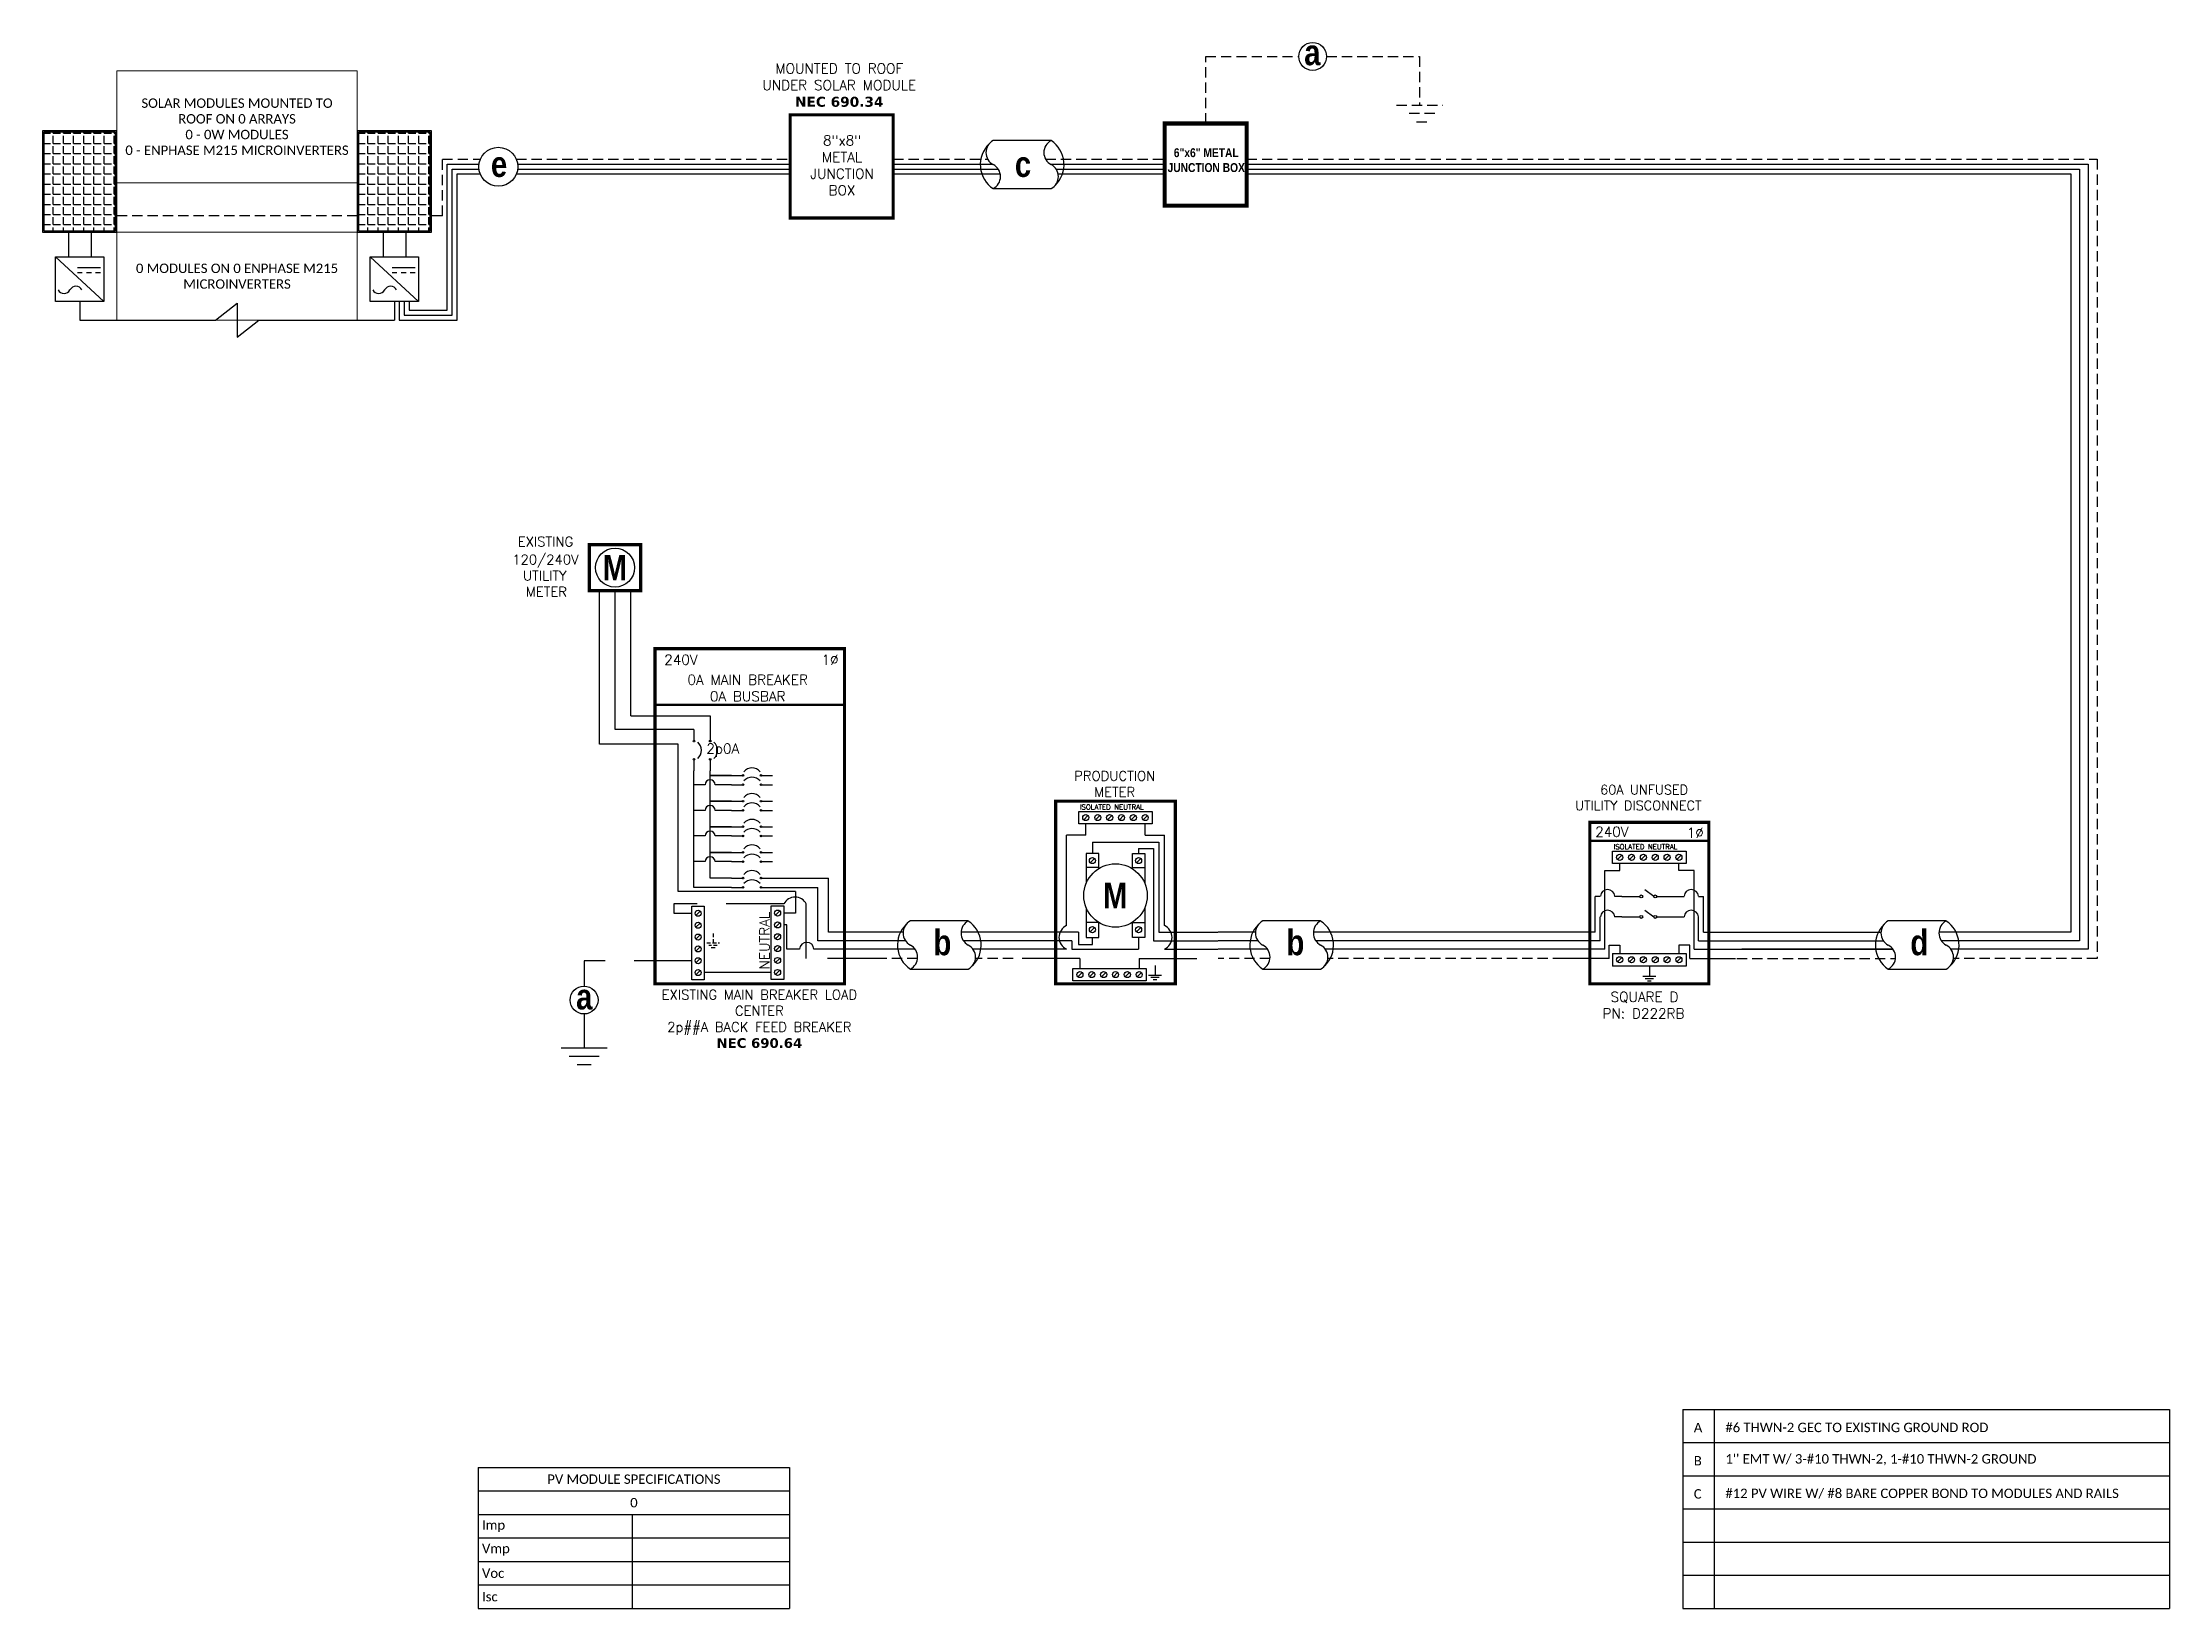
# Model space of a CAD drawing. Header units: feet. Extents: x 21513 to 22293, y 15295 to 15869.
import ezdxf

# ---------------------------------------------------------------- set-up
doc = ezdxf.new("R2010")
doc.units = ezdxf.units.FT
doc.header["$MEASUREMENT"] = 0
doc.linetypes.add('HIDDEN', pattern=[0.375, 0.25, -0.125])
for name, color, linetype in [('ONE LINE BLOCKS', 7, 'Continuous'), ('TABLES', 7, 'Continuous'), ('TEXT', 7, 'Continuous'), ('Z - TITLEBLOCK TXT', 7, 'Continuous')]:
    doc.layers.add(name, color=color, linetype=linetype)
doc.styles.add('ONE LINE TXT', font='techb___.ttf')
doc.styles.get("Standard").update_dxf_attribs({"font": 'simplex.shx'})

# ---------------------------------------------------------------- blocks, each defined once
blk = doc.blocks.new('*T9')
at = {"layer": 'Defpoints', "color": 8, "linetype": 'ByBlock', "lineweight": 0, "transparency": 16777216}
for p, q in [((0, 0), (88.16, 0)), ((0, 0), (0, -91.46)), ((88.16, 0), (88.16, -91.46)), ((0, -41.08), (88.16, -41.08)), ((0, -59.24), (88.16, -59.24)), ((0, -91.46), (88.16, -91.46))]:
    blk.add_line(p, q, dxfattribs=at)
at = {"color": 0, "linetype": 'Continuous', "transparency": 16777216, "char_height": 3.4544, "width": 80.0359, "attachment_point": 5}
for s, insert in [('{\\fCalibri|b0|i0|c0;SOLAR MODULES MOUNTED TO ROOF ON 0 ARRAYS^J0 - 0W MODULES^J0 - ENPHASE M215 MICROINVERTERS', (44.08, -20.54)), ('{\\fCalibri|b0|i0|c0;', (44.08, -50.16)), ('{\\fCalibri|b0|i0|c0;0 MODULES ON 0 ENPHASE M215 MICROINVERTERS', (44.08, -75.35))]:
    blk.add_mtext(s, dxfattribs=dict(at, insert=insert))
blk = doc.blocks.new('M_MAIN BREAKER')
at = {"layer": 'ONE LINE BLOCKS', "linetype": 'Continuous'}
h = blk.add_hatch(color=1, dxfattribs=at)
h.dxf.hatch_style = 1
edge = h.paths.add_edge_path()
edge.add_arc((-12.42, 14.12), 0.0515, 0, 360)
h = blk.add_hatch(color=1, dxfattribs=at)
h.dxf.hatch_style = 1
edge = h.paths.add_edge_path()
edge.add_arc((-11.37, 14.12), 0.0515, 0, 360)
h = blk.add_hatch(color=1, dxfattribs=at)
h.dxf.hatch_style = 1
edge = h.paths.add_edge_path()
edge.add_arc((-12.42, 12.94), 0.0515, 0, 360)
h = blk.add_hatch(color=1, dxfattribs=at)
h.dxf.hatch_style = 1
edge = h.paths.add_edge_path()
edge.add_arc((-11.37, 12.94), 0.0515, 0, 360)
h = blk.add_hatch(color=1, dxfattribs=at)
h.dxf.hatch_style = 1
edge = h.paths.add_edge_path()
edge.add_arc((-9.24, 11.89), 0.0515, 0, 360)
h = blk.add_hatch(color=1, dxfattribs=at)
h.dxf.hatch_style = 1
edge = h.paths.add_edge_path()
edge.add_arc((-9.24, 11.29), 0.0515, 0, 360)
h = blk.add_hatch(color=1, dxfattribs=at)
h.dxf.hatch_style = 1
edge = h.paths.add_edge_path()
edge.add_arc((-8.06, 11.89), 0.0515, 0, 360)
h = blk.add_hatch(color=1, dxfattribs=at)
h.dxf.hatch_style = 1
edge = h.paths.add_edge_path()
edge.add_arc((-8.06, 11.29), 0.0515, 0, 360)
h = blk.add_hatch(color=1, dxfattribs=at)
h.dxf.hatch_style = 1
edge = h.paths.add_edge_path()
edge.add_arc((-9.24, 10.22), 0.0515, 0, 360)
h = blk.add_hatch(color=1, dxfattribs=at)
h.dxf.hatch_style = 1
edge = h.paths.add_edge_path()
edge.add_arc((-8.06, 10.22), 0.0515, 0, 360)
h = blk.add_hatch(color=1, dxfattribs=at)
h.dxf.hatch_style = 1
edge = h.paths.add_edge_path()
edge.add_arc((-9.24, 9.62), 0.0515, 0, 360)
h = blk.add_hatch(color=1, dxfattribs=at)
h.dxf.hatch_style = 1
edge = h.paths.add_edge_path()
edge.add_arc((-9.24, 8.56), 0.0515, 0, 360)
h = blk.add_hatch(color=1, dxfattribs=at)
h.dxf.hatch_style = 1
edge = h.paths.add_edge_path()
edge.add_arc((-8.06, 9.62), 0.0515, 0, 360)
h = blk.add_hatch(color=1, dxfattribs=at)
h.dxf.hatch_style = 1
edge = h.paths.add_edge_path()
edge.add_arc((-8.06, 8.56), 0.0515, 0, 360)
h = blk.add_hatch(color=1, dxfattribs=at)
h.dxf.hatch_style = 1
edge = h.paths.add_edge_path()
edge.add_arc((-9.24, 7.96), 0.0515, 0, 360)
h = blk.add_hatch(color=1, dxfattribs=at)
h.dxf.hatch_style = 1
edge = h.paths.add_edge_path()
edge.add_arc((-9.24, 6.89), 0.0515, 0, 360)
h = blk.add_hatch(color=1, dxfattribs=at)
h.dxf.hatch_style = 1
edge = h.paths.add_edge_path()
edge.add_arc((-8.06, 7.96), 0.0515, 0, 360)
h = blk.add_hatch(color=1, dxfattribs=at)
h.dxf.hatch_style = 1
edge = h.paths.add_edge_path()
edge.add_arc((-8.06, 6.89), 0.0515, 0, 360)
h = blk.add_hatch(color=1, dxfattribs=at)
h.dxf.hatch_style = 1
edge = h.paths.add_edge_path()
edge.add_arc((-9.24, 6.29), 0.0515, 0, 360)
h = blk.add_hatch(color=1, dxfattribs=at)
h.dxf.hatch_style = 1
edge = h.paths.add_edge_path()
edge.add_arc((-8.06, 6.29), 0.0515, 0, 360)
h = blk.add_hatch(color=1, dxfattribs=at)
h.dxf.hatch_style = 1
edge = h.paths.add_edge_path()
edge.add_arc((-9.24, 5.22), 0.0515, 0, 360)
h = blk.add_hatch(color=1, dxfattribs=at)
h.dxf.hatch_style = 1
edge = h.paths.add_edge_path()
edge.add_arc((-9.24, 4.62), 0.0515, 0, 360)
h = blk.add_hatch(color=1, dxfattribs=at)
h.dxf.hatch_style = 1
edge = h.paths.add_edge_path()
edge.add_arc((-8.06, 5.22), 0.0515, 0, 360)
h = blk.add_hatch(color=1, dxfattribs=at)
h.dxf.hatch_style = 1
edge = h.paths.add_edge_path()
edge.add_arc((-8.06, 4.62), 0.0515, 0, 360)
at = {"color": 10, "linetype": 'Continuous'}
for p, q in [((-4.38, 1.15), (-4.38, 4.62)), ((-3.66, 4.62), (-3.66, 4.62)), ((-3.66, 4.62), (-3.66, 4.62)), ((0, 1.15), (-4.38, 1.15))]:
    blk.add_line(p, q, dxfattribs=at)
at = {"color": 7, "linetype": 'Continuous'}
for p, q in [((-3.67, 1.71), (-3.67, 5.22)), ((0, 1.71), (-3.67, 1.71))]:
    blk.add_line(p, q, dxfattribs=at)
at = {"color": 253, "linetype": 'Continuous'}
for p, q in [((-6.38, 2.18), (-6.59, 2.18)), ((-6.38, 0.61), (-6.38, 2.18)), ((-5.56, 0.61), (-6.38, 0.61)), ((0, 0.61), (-4.63, 0.61))]:
    blk.add_line(p, q, dxfattribs=at)
at = {"color": 7, "linetype": 'Continuous'}
blk.add_circle((-19.56, -2.7), 0.906, dxfattribs=at)
at = {"color": 253, "linetype": 'Continuous'}
blk.add_arc((-5.09, 0.58), 0.468, 3.2819, 176.7181, dxfattribs=at)
at = {"layer": 'ONE LINE BLOCKS', "lineweight": 50}
for p, q in [((-19.22, 23.9), (-19.22, 26.89)), ((-19.22, 26.89), (-15.88, 26.89)), ((-15.88, 26.89), (-15.88, 23.9)), ((-15.88, 23.9), (-19.22, 23.9)), ((-14.96, 16.47), (-2.64, 16.47))]:
    blk.add_line(p, q, dxfattribs=at)
at = {"layer": 'ONE LINE BLOCKS', "lineweight": 50, "const_width": 0.21}
for points in [[(-19.22, 23.9), (-19.22, 26.89), (-15.88, 26.89), (-15.88, 23.9)], [(-14.96, -1.65), (-14.96, 20.13), (-2.64, 20.13), (-2.64, -1.65)]]:
    blk.add_lwpolyline(points, close=True, dxfattribs=at)
at = {"layer": 'TEXT', "color": 92, "linetype": 'HIDDEN', "ltscale": 15}
for p, q in [((-13.72, 3.55), (-13.72, 2.94)), ((-6.58, 3.55), (-13.72, 3.55)), ((-13.72, 2.94), (-12.56, 2.94)), ((-5.12, 0), (-5.12, 3.55)), ((0, 0), (-5.12, 0)), ((-12.56, -0.15), (-19.56, -0.15)), ((-19.56, -0.15), (-19.56, -1.8)), ((-19.56, -3.61), (-19.56, -5.8))]:
    blk.add_line(p, q, dxfattribs=at)
at = {"layer": 'TEXT', "color": 92, "linetype": 'Continuous', "ltscale": 15}
blk.add_line((-7.4, -0.92), (-11.75, -0.92), dxfattribs=at)
at = {"layer": 'TEXT', "color": 92, "linetype": 'HIDDEN', "flags": 128}
for points in [[(-11.18, 1.63), (-11.18, 1.01)], [(-11.59, 1.01), (-10.77, 1.01)], [(-10.91, 0.85), (-11.45, 0.85)], [(-11.05, 0.7), (-11.31, 0.7)]]:
    blk.add_lwpolyline(points, dxfattribs=at)
at = {"layer": 'TEXT', "color": 92, "linetype": 'Continuous', "ltscale": 4, "flags": 128}
for points in [[(-21.06, -5.8), (-18.06, -5.8)], [(-18.58, -6.36), (-20.54, -6.36)], [(-19.1, -6.91), (-20.02, -6.91)]]:
    blk.add_lwpolyline(points, dxfattribs=at)
at = {"layer": 'TEXT', "linetype": 'Continuous'}
blk.add_circle((-17.55, 25.39), 1.27, dxfattribs=at)
at = {"layer": 'TEXT', "color": 92, "linetype": 'Continuous', "ltscale": 0.3}
blk.add_arc((-5.85, 3.16), 0.824, 27.6639, 152.3361, dxfattribs=at)
at = {"layer": 'Z - TITLEBLOCK TXT', "color": 253, "linetype": 'Continuous'}
for p, q in [((-18.57, 13.92), (-18.57, 23.9)), ((-13.44, 13.92), (-18.57, 13.92)), ((-13.44, 4.34), (-13.44, 13.92)), ((-5.83, 4.34), (-13.44, 4.34)), ((-5.83, 4.34), (-5.83, 2.95)), ((-5.83, 2.95), (-6.59, 2.95))]:
    blk.add_line(p, q, dxfattribs=at)
at = {"layer": 'Z - TITLEBLOCK TXT', "color": 10, "linetype": 'Continuous'}
for p, q in [((-17.55, 14.87), (-17.55, 23.9)), ((-12.42, 14.87), (-17.55, 14.87)), ((-12.42, 4.62), (-12.42, 12.2)), ((-11.7, 11.29), (-12.42, 11.29)), ((-9.99, 11.29), (-11.04, 11.29)), ((-11.7, 9.62), (-12.42, 9.62)), ((-9.99, 9.62), (-11.04, 9.62)), ((-11.7, 7.96), (-12.42, 7.96)), ((-9.99, 7.96), (-11.04, 7.96)), ((-11.7, 6.29), (-12.42, 6.29)), ((-9.99, 6.29), (-11.04, 6.29)), ((-9.99, 4.62), (-12.42, 4.62)), ((-7.32, 4.62), (-4.38, 4.62))]:
    blk.add_line(p, q, dxfattribs=at)
at = {"layer": 'Z - TITLEBLOCK TXT', "color": 7, "linetype": 'Continuous'}
for p, q in [((-16.52, 15.77), (-16.52, 23.9)), ((-16.52, 15.77), (-11.37, 15.77)), ((-11.37, 15.77), (-11.37, 14.87)), ((-11.37, 11.89), (-11.37, 12.2)), ((-11.37, 10.22), (-11.37, 11.89)), ((-11.37, 11.89), (-9.99, 11.89)), ((-9.99, 11.89), (-11.37, 11.89)), ((-11.37, 8.56), (-11.37, 10.22)), ((-11.37, 10.22), (-9.99, 10.22)), ((-9.99, 10.22), (-11.37, 10.22)), ((-11.37, 6.89), (-11.37, 8.56)), ((-11.37, 8.56), (-9.99, 8.56)), ((-9.99, 8.56), (-11.37, 8.56)), ((-11.37, 5.22), (-11.37, 6.89)), ((-11.37, 6.89), (-9.99, 6.89)), ((-9.99, 6.89), (-11.37, 6.89)), ((-9.99, 5.22), (-11.37, 5.22)), ((-7.32, 5.22), (-3.67, 5.22))]:
    blk.add_line(p, q, dxfattribs=at)
at = {"layer": 'Z - TITLEBLOCK TXT', "color": 1, "linetype": 'Continuous'}
for p, q in [((-12.56, -1.38), (-12.56, 3.4)), ((-12.56, 3.4), (-11.75, 3.4)), ((-11.75, 3.4), (-11.75, -1.38)), ((-7.4, -1.37), (-7.4, 3.41)), ((-7.4, 3.41), (-6.59, 3.41)), ((-6.59, 3.41), (-6.59, -1.37)), ((-11.75, -1.38), (-12.56, -1.38)), ((-6.59, -1.37), (-7.4, -1.37))]:
    blk.add_line(p, q, dxfattribs=at)
at = {"layer": 'Z - TITLEBLOCK TXT', "color": 4, "linetype": 'Continuous'}
for p, q in [((-12.01, 3.07), (-12.29, 2.8)), ((-6.85, 3.09), (-7.13, 2.81)), ((-12.01, 2.3), (-12.29, 2.03)), ((-12.01, 1.53), (-12.29, 1.25)), ((-6.85, 2.32), (-7.13, 2.04)), ((-6.85, 1.55), (-7.13, 1.27)), ((-12.01, 0.76), (-12.29, 0.48)), ((-6.85, 0.78), (-7.13, 0.5)), ((-6.85, 0), (-7.13, -0.27)), ((-12.01, -0.01), (-12.29, -0.29)), ((-12.01, -0.78), (-12.29, -1.06)), ((-6.85, -0.77), (-7.13, -1.04))]:
    blk.add_line(p, q, dxfattribs=at)
at = {"layer": 'Z - TITLEBLOCK TXT', "color": 1, "linetype": 'Continuous', "flags": 128}
for points in [[(-12.42, 14.87), (-12.42, 14.12)], [(-12.42, 14.87), (-12.42, 14.12)], [(-11.37, 14.87), (-11.37, 14.12)], [(-11.37, 14.87), (-11.37, 14.12)], [(-12.42, 12.94), (-12.42, 12.2)], [(-11.37, 12.94), (-11.37, 12.2)], [(-9.99, 11.89), (-9.24, 11.89)], [(-9.99, 11.89), (-9.24, 11.89)], [(-9.99, 11.29), (-9.24, 11.29)], [(-9.99, 11.29), (-9.24, 11.29)], [(-8.06, 11.89), (-7.32, 11.89)], [(-8.06, 11.29), (-7.32, 11.29)], [(-9.99, 10.22), (-9.24, 10.22)], [(-9.99, 10.22), (-9.24, 10.22)], [(-8.06, 10.22), (-7.32, 10.22)], [(-9.99, 9.62), (-9.24, 9.62)], [(-9.99, 9.62), (-9.24, 9.62)], [(-9.99, 8.56), (-9.24, 8.56)], [(-9.99, 8.56), (-9.24, 8.56)], [(-8.06, 9.62), (-7.32, 9.62)], [(-8.06, 8.56), (-7.32, 8.56)], [(-9.99, 7.96), (-9.24, 7.96)], [(-9.99, 7.96), (-9.24, 7.96)], [(-8.06, 7.96), (-7.32, 7.96)], [(-9.99, 6.89), (-9.24, 6.89)], [(-9.99, 6.89), (-9.24, 6.89)], [(-9.99, 6.29), (-9.24, 6.29)], [(-9.99, 6.29), (-9.24, 6.29)], [(-8.06, 6.89), (-7.32, 6.89)], [(-8.06, 6.29), (-7.32, 6.29)], [(-9.99, 5.22), (-9.24, 5.22)], [(-9.99, 5.22), (-9.24, 5.22)], [(-9.99, 4.62), (-9.24, 4.62)], [(-9.99, 4.62), (-9.24, 4.62)], [(-8.06, 5.22), (-7.32, 5.22)], [(-8.06, 4.62), (-7.32, 4.62)]]:
    blk.add_lwpolyline(points, dxfattribs=at)
at = {"layer": 'Z - TITLEBLOCK TXT', "color": 1, "linetype": 'Continuous'}
for centre in [(-12.42, 14.12), (-11.37, 14.12), (-12.42, 12.94), (-11.37, 12.94), (-9.24, 11.89), (-9.24, 11.29), (-8.06, 11.89), (-8.06, 11.29), (-9.24, 10.22), (-8.06, 10.22), (-9.24, 9.62), (-9.24, 8.56), (-8.06, 9.62), (-8.06, 8.56), (-9.24, 7.96), (-9.24, 6.89), (-8.06, 7.96), (-8.06, 6.89), (-9.24, 6.29), (-8.06, 6.29), (-9.24, 5.22), (-9.24, 4.62), (-8.06, 5.22), (-8.06, 4.62)]:
    blk.add_circle(centre, 0.0515, dxfattribs=at)
at = {"layer": 'Z - TITLEBLOCK TXT', "color": 4, "linetype": 'Continuous'}
for centre in [(-12.15, 2.94), (-6.99, 2.95), (-12.15, 2.16), (-12.15, 1.39), (-6.99, 2.18), (-6.99, 1.41), (-12.15, 0.62), (-12.15, -0.15), (-6.99, 0.64), (-6.99, -0.13), (-12.15, -0.92), (-6.99, -0.91)]:
    blk.add_circle(centre, 0.197, dxfattribs=at)
at = {"layer": 'Z - TITLEBLOCK TXT', "color": 1, "linetype": 'Continuous'}
for centre, start, end in [((-12.63, 13.53), 310.3392, 49.6608), ((-11.58, 13.53), 310.3392, 49.6608), ((-8.65, 11.68), 40.3392, 139.6608), ((-8.65, 11.08), 40.3392, 139.6608), ((-8.65, 10.01), 40.3392, 139.6608), ((-8.65, 9.41), 40.3392, 139.6608), ((-8.65, 8.34), 40.3392, 139.6608), ((-8.65, 7.75), 40.3392, 139.6608), ((-8.65, 6.68), 40.3392, 139.6608), ((-8.65, 6.08), 40.3392, 139.6608), ((-8.65, 5.01), 40.3392, 139.6608), ((-8.65, 4.41), 40.3392, 139.6608)]:
    blk.add_arc(centre, 0.697, start, end, dxfattribs=at)
at = {"layer": 'Z - TITLEBLOCK TXT', "color": 10, "linetype": 'Continuous'}
for centre in [(-11.37, 11.27), (-11.37, 9.6), (-11.37, 7.94), (-11.37, 6.27)]:
    blk.add_arc(centre, 0.332, 3.2937, 176.7063, dxfattribs=at)
at = {"layer": 'TABLES', "color": 1, "linetype": 'Continuous'}
blk.add_text('NEUTRAL', height=0.648, rotation=90, dxfattribs=at).set_placement((-7.51, -0.72))
at = {"layer": 'TEXT', "color": 1}
for s, p in [('120/240V', (-24.23, 25.6)), ('EXISTING', (-23.87, 26.77)), ('UTILITY', (-23.53, 24.56)), ('METER', (-23.34, 23.51))]:
    blk.add_text(s, height=0.628, dxfattribs=at).set_placement(p)
at = {"layer": 'TEXT', "color": 1, "attachment_point": 5}
for s, width, gutter_width, heights, insert, char_height in [('240V', 0.1481, 0.75, [0], (-13.27, 19.41), 0.648), ('1∅', 0.1481, 0.75, [0], (-3.58, 19.41), 0.648), ('0A MAIN BREAKER\\P0A BUSBAR', 11.199, 0.75, [0], (-8.93, 17.57), 0.648), ('2p0A', 0.1481, 0.75, [0], (-10.55, 13.53), 0.648), ('EXISTING MAIN BREAKER LOAD CENTER\\P2p##A BACK FEED BREAKER\\P{\\fVerdana|b1|i0|c0|p34;NEC 690.64}', 14.144, 7.17, [12.8], (-8.17, -3.93), 0.6278)]:
    blk.add_mtext_dynamic_manual_height_columns(s, width=width, gutter_width=gutter_width, heights=heights, dxfattribs=dict(at, insert=insert, char_height=char_height))
at = {"layer": 'Z - TITLEBLOCK TXT', "color": 253, "linetype": 'Continuous', "style": 'ONE LINE TXT'}
blk.add_text('M', height=1.66, dxfattribs=at).set_placement((-18.36, 24.56))
at = {"layer": 'Z - TITLEBLOCK TXT', "color": 1, "linetype": 'Continuous', "insert": (-20.08, -1.65), "char_height": 1.6624, "attachment_point": 1, "style": 'ONE LINE TXT'}
blk.add_mtext_dynamic_manual_height_columns('{\\W1;\\C256;a}', width=0.1385, gutter_width=2.13, heights=[0], dxfattribs=at)
blk = doc.blocks.new('*U10')
at = {"color": 155, "true_color": 0x647190}
blk.add_blockref('M_MAIN BREAKER', (0, 0), dxfattribs=at)
blk = doc.blocks.new('M_METER PAN')
at = {"color": 253, "linetype": 'Continuous'}
for p, q in [((4.73, 8.02), (4.73, 8.75)), ((8.59, 8.02), (8.59, 8.75)), ((4.73, 8.02), (3.48, 8.02)), ((3.48, 2.14), (3.48, 8.02)), ((8.59, 8.02), (9.84, 8.02)), ((9.84, 2.14), (9.84, 8.02)), ((3.48, 0.61), (0, 0.61)), ((9.84, 0.61), (13.32, 0.61))]:
    blk.add_line(p, q, dxfattribs=at)
at = {"color": 7, "linetype": 'Continuous'}
for p, q in [((5.16, 7.56), (5.16, 6.82)), ((5.16, 7.56), (9.47, 7.56)), ((9.47, 7.56), (9.47, 1.71)), ((4.25, 1.71), (0, 1.71)), ((4.25, 1.71), (4.25, 0.9)), ((9.47, 1.71), (13.32, 1.71)), ((4.25, 0.9), (5.16, 0.9)), ((5.16, 0.9), (5.16, 1.37))]:
    blk.add_line(p, q, dxfattribs=at)
at = {"color": 10, "linetype": 'Continuous'}
for p, q in [((8.16, 7.14), (8.16, 6.82)), ((8.16, 7.14), (9.12, 7.14)), ((9.12, 7.14), (9.12, 1.15)), ((3.83, 1.15), (0, 1.15)), ((3.83, 1.15), (3.83, 0.61)), ((3.83, 0.61), (8.16, 0.61)), ((8.16, 1.37), (8.16, 0.61)), ((9.12, 1.15), (13.32, 1.15))]:
    blk.add_line(p, q, dxfattribs=at)
at = {"color": 1, "linetype": 'Continuous'}
for p, q in [((5.57, 5.9), (4.76, 5.9)), ((7.76, 5.9), (8.56, 5.9)), ((5.57, 2.33), (4.76, 2.33)), ((7.76, 2.33), (8.56, 2.33))]:
    blk.add_line(p, q, dxfattribs=at)
at = {"color": 253, "linetype": 'Continuous'}
for centre, start, end in [((3.82, 1.37), 113.9997, 246.0003), ((9.5, 1.37), 293.9997, 66.0003)]:
    blk.add_arc(centre, 0.835, start, end, dxfattribs=at)
at = {"layer": 'ONE LINE BLOCKS', "lineweight": 50, "const_width": 0.21}
blk.add_lwpolyline([(2.77, -1.65), (2.77, 10.22), (10.55, 10.22), (10.55, -1.65)], close=True, dxfattribs=at)
at = {"layer": 'TEXT', "color": 92, "linetype": 'HIDDEN', "ltscale": 15}
for p, q in [((4.35, 0), (0, 0)), ((4.35, 0), (4.35, -0.65)), ((8.2, 0), (8.2, -0.65)), ((8.2, 0), (13.32, 0))]:
    blk.add_line(p, q, dxfattribs=at)
at = {"layer": 'TEXT', "color": 92, "linetype": 'Continuous', "flags": 128}
for points in [[(8.81, -1.08), (9.64, -1.08)], [(9.5, -1.23), (8.96, -1.23)], [(9.23, -0.46), (9.23, -1.08)], [(9.35, -1.38), (9.1, -1.38)]]:
    blk.add_lwpolyline(points, dxfattribs=at)
at = {"layer": 'TEXT', "linetype": 'Continuous'}
blk.add_circle((6.66, 4.09), 2.06, dxfattribs=at)
at = {"layer": 'Z - TITLEBLOCK TXT', "color": 1, "linetype": 'Continuous'}
for p, q in [((4.27, 8.75), (4.27, 9.55)), ((4.27, 9.55), (9.05, 9.55)), ((9.05, 8.75), (4.27, 8.75)), ((9.05, 9.55), (9.05, 8.75)), ((4.76, 6.82), (4.76, 4.89)), ((5.57, 6.82), (4.76, 6.82)), ((5.57, 5.84), (5.57, 6.82)), ((7.76, 5.84), (7.76, 6.82)), ((7.76, 6.82), (8.56, 6.82)), ((8.56, 6.82), (8.56, 4.89)), ((4.76, 3.3), (4.76, 1.37)), ((8.56, 3.3), (8.56, 1.37)), ((5.57, 1.37), (5.57, 2.35)), ((7.76, 1.37), (7.76, 2.35)), ((4.76, 1.37), (5.57, 1.37)), ((8.56, 1.37), (7.76, 1.37)), ((3.89, -1.45), (3.89, -0.65)), ((3.89, -0.65), (8.66, -0.65)), ((8.66, -0.65), (8.66, -1.45)), ((8.66, -1.45), (3.89, -1.45))]:
    blk.add_line(p, q, dxfattribs=at)
at = {"layer": 'Z - TITLEBLOCK TXT', "color": 4, "linetype": 'Continuous'}
for p, q in [((4.87, 9.29), (4.6, 9.01)), ((5.64, 9.29), (5.37, 9.01)), ((6.42, 9.29), (6.14, 9.01)), ((7.19, 9.29), (6.91, 9.01)), ((7.96, 9.29), (7.68, 9.01)), ((8.73, 9.29), (8.45, 9.01)), ((5.3, 6.5), (5.02, 6.22)), ((8.3, 6.5), (8.02, 6.22)), ((5.3, 2.01), (5.02, 1.73)), ((8.3, 2.01), (8.02, 1.73)), ((4.49, -0.91), (4.21, -1.19)), ((5.26, -0.91), (4.98, -1.19)), ((6.03, -0.91), (5.75, -1.19)), ((6.8, -0.91), (6.52, -1.19)), ((7.57, -0.91), (7.29, -1.19)), ((8.34, -0.91), (8.06, -1.19))]:
    blk.add_line(p, q, dxfattribs=at)
for centre in [(4.73, 9.15), (5.51, 9.15), (6.28, 9.15), (7.05, 9.15), (7.82, 9.15), (8.59, 9.15), (5.16, 6.36), (8.16, 6.36), (5.16, 1.87), (8.16, 1.87), (4.35, -1.05), (5.12, -1.05), (5.89, -1.05), (6.66, -1.05), (7.43, -1.05), (8.2, -1.05)]:
    blk.add_circle(centre, 0.197, dxfattribs=at)
at = {"layer": 'TABLES', "color": 4, "linetype": 'Continuous'}
blk.add_text('ISOLATED NEUTRAL', height=0.3321, dxfattribs=at).set_placement((4.34, 9.67))
at = {"layer": 'TEXT', "color": 1, "insert": (6.61, 11.34), "char_height": 0.6278, "attachment_point": 5}
blk.add_mtext_dynamic_manual_height_columns('PRODUCTION METER', width=1.3203, gutter_width=7.17, heights=[0], dxfattribs=at)
at = {"layer": 'Z - TITLEBLOCK TXT', "color": 253, "linetype": 'Continuous', "style": 'ONE LINE TXT'}
blk.add_text('M', height=1.66, dxfattribs=at).set_placement((5.85, 3.26))
blk = doc.blocks.new('*U11')
at = {"color": 0}
blk.add_blockref('M_METER PAN', (0, 0), dxfattribs=at)
blk = doc.blocks.new('*T7')
at = {"layer": 'Z - TITLEBLOCK TXT', "color": 0, "lineweight": -2, "transparency": 16777216}
for p, q in [((0, 0), (114.19, 0)), ((0, 0), (0, -51.69)), ((114.19, 0), (114.19, -51.69)), ((0, -8.62), (114.19, -8.62)), ((0, -17.23), (114.19, -17.23)), ((56.41, -17.23), (56.41, -51.69)), ((0, -25.85), (114.19, -25.85)), ((0, -34.46), (114.19, -34.46)), ((0, -43.08), (114.19, -43.08)), ((0, -51.69), (114.19, -51.69))]:
    blk.add_line(p, q, dxfattribs=at)
at = {"layer": 'Z - TITLEBLOCK TXT', "color": 0, "linetype": 'Continuous', "transparency": 16777216, "char_height": 3.4544}
for s, insert, width, attachment_point in [('{\\fCalibri|b0|i0|c0;PV MODULE SPECIFICATIONS', (57.09, -4.31), 111.433, 5), ('{\\fCalibri|b0|i0|c0;0', (57.09, -12.92), 111.433, 5), ('{\\fCalibri|b0|i0|c0;Imp', (1.38, -21.54), 53.6551, 4), ('{\\fCalibri|b0|i0|c0;', (57.78, -21.54), 55.0254, 4), ('{\\fCalibri|b0|i0|c0;Vmp', (1.38, -30.15), 53.6551, 4), ('{\\fCalibri|b0|i0|c0;', (57.78, -30.15), 55.0254, 4), ('{\\fCalibri|b0|i0|c0;Voc', (1.38, -38.77), 53.6551, 4), ('{\\fCalibri|b0|i0|c0;', (57.78, -38.77), 55.0254, 4), ('{\\fCalibri|b0|i0|c0;Isc', (1.38, -47.39), 53.6551, 4), ('{\\fCalibri|b0|i0|c0;', (57.78, -47.39), 55.0254, 4)]:
    blk.add_mtext(s, dxfattribs=dict(at, insert=insert, width=width, attachment_point=attachment_point))
blk = doc.blocks.new('*T8')
at = {"linetype": 'ByBlock', "lineweight": -2, "transparency": 16777216}
for p, q in [((0, 0), (178.52, 0)), ((0, 0), (0, -72.97)), ((11.58, 0), (11.58, -72.97)), ((178.52, 0), (178.52, -72.97)), ((0, -12.11), (178.52, -12.11)), ((0, -24.28), (178.52, -24.28)), ((0, -36.46), (178.52, -36.46)), ((0, -48.64), (178.52, -48.64)), ((0, -60.81), (178.52, -60.81)), ((0, -72.97), (178.52, -72.97))]:
    blk.add_line(p, q, dxfattribs=at)
at = {"color": 0, "linetype": 'Continuous', "transparency": 16777216, "char_height": 3.4544, "attachment_point": 7}
for s, insert, width in [('{\\fCalibri|b0|i0|c0;A', (4.06, -8.36), 3.4544), ('{\\fCalibri|b0|i0|c0;#6 THWN-2 GEC TO EXISTING GROUND ROD', (15.65, -8.36), 158.8095), ('{\\fCalibri|b0|i0|c0;B', (4.06, -20.53), 3.4544), ("{\\fCalibri|b0|i0|c0;1'' EMT W/ 3-#10 THWN-2, 1-#10 THWN-2 GROUND", (15.65, -20.53), 158.8095), ('{\\fCalibri|b0|i0|c0;C', (4.06, -32.71), 3.4544), ('{\\fCalibri|b0|i0|c0;#12 PV WIRE W/ #8 BARE COPPER BOND TO MODULES AND RAILS', (15.65, -32.71), 158.8095), ('{\\fCalibri|b0|i0|c0;', (4.06, -44.89), 3.4544), ('{\\fCalibri|b0|i0|c0;', (15.65, -44.89), 158.8095), ('{\\fCalibri|b0|i0|c0;', (4.06, -57.06), 3.4544), ('{\\fCalibri|b0|i0|c0;', (15.65, -57.06), 158.8095), ('{\\fCalibri|b0|i0|c0;', (4.06, -69.22), 3.4544), ('{\\fCalibri|b0|i0|c0;', (15.65, -69.22), 158.8095)]:
    blk.add_mtext(s, dxfattribs=dict(at, insert=insert, width=width))
blk = doc.blocks.new('M_UTILITY DISCONNECT')
at = {"color": 253, "linetype": 'Continuous'}
for p, q in [((2.7, 0.61), (2.7, 5.71)), ((2.7, 5.71), (3.67, 5.71)), ((3.67, 5.71), (3.67, 6.17)), ((7.52, 5.71), (7.52, 6.17)), ((8.5, 5.71), (7.52, 5.71)), ((8.5, 0.61), (8.5, 5.71)), ((2.7, 0.61), (0, 0.61)), ((8.5, 0.61), (11.2, 0.61))]:
    blk.add_line(p, q, dxfattribs=at)
at = {"color": 7, "linetype": 'Continuous'}
for p, q in [((2.08, 1.71), (2.08, 4.03)), ((2.41, 4.03), (2.08, 4.03)), ((3.81, 4.03), (3.34, 4.03)), ((7.39, 4.03), (7.85, 4.03)), ((8.79, 4.03), (9.12, 4.03)), ((9.12, 1.71), (9.12, 4.03)), ((2.08, 1.71), (0, 1.71)), ((9.12, 1.71), (11.2, 1.71))]:
    blk.add_line(p, q, dxfattribs=at)
at = {"color": 10, "linetype": 'Continuous'}
for p, q in [((2.41, 1.15), (2.41, 2.7)), ((3.81, 2.7), (3.34, 2.7)), ((7.39, 2.7), (7.85, 2.7)), ((8.79, 1.15), (8.79, 2.7)), ((2.41, 1.15), (0, 1.15)), ((8.79, 1.15), (11.2, 1.15))]:
    blk.add_line(p, q, dxfattribs=at)
at = {"color": 7, "linetype": 'Continuous'}
for centre in [(2.88, 4.01), (8.32, 4.01)]:
    blk.add_arc(centre, 0.468, 3.2819, 176.7181, dxfattribs=at)
at = {"color": 10, "linetype": 'Continuous'}
for centre in [(2.88, 2.67), (8.32, 2.67)]:
    blk.add_arc(centre, 0.468, 3.2819, 176.7181, dxfattribs=at)
at = {"layer": 'ONE LINE BLOCKS', "lineweight": 50}
blk.add_line((1.73, 7.64), (9.46, 7.64), dxfattribs=at)
at = {"layer": 'ONE LINE BLOCKS', "lineweight": 50, "const_width": 0.21}
blk.add_lwpolyline([(1.73, -1.65), (1.73, 8.84), (9.46, 8.84), (9.46, -1.65)], close=True, dxfattribs=at)
at = {"layer": 'TEXT', "color": 92, "linetype": 'HIDDEN', "ltscale": 15}
for p, q in [((2.98, 0), (0, 0)), ((2.98, 0), (2.98, 0.87)), ((2.98, 0.87), (3.67, 0.87)), ((3.67, 0.87), (3.67, 0.32)), ((8.22, 0.87), (7.52, 0.87)), ((7.52, 0.87), (7.52, 0.32)), ((8.22, 0), (8.22, 0.87)), ((8.22, 0), (11.2, 0))]:
    blk.add_line(p, q, dxfattribs=at)
at = {"layer": 'TEXT', "color": 92, "linetype": 'Continuous', "flags": 128}
for points in [[(5.18, -1.16), (6.01, -1.16)], [(5.87, -1.32), (5.33, -1.32)], [(5.6, -0.54), (5.6, -1.16)], [(5.72, -1.47), (5.47, -1.47)]]:
    blk.add_lwpolyline(points, dxfattribs=at)
at = {"layer": 'Z - TITLEBLOCK TXT', "color": 1, "linetype": 'Continuous'}
for p, q in [((3.21, 6.17), (3.21, 6.97)), ((3.21, 6.97), (7.98, 6.97)), ((7.98, 6.97), (7.98, 6.17)), ((7.98, 6.17), (3.21, 6.17)), ((5.31, 4.47), (5.89, 4.04)), ((3.81, 4.03), (4.97, 4.03)), ((5.31, 3.13), (5.89, 2.7)), ((6.08, 4.03), (7.39, 4.03)), ((3.81, 2.7), (4.97, 2.7)), ((6.08, 2.7), (7.39, 2.7)), ((3.21, 0.32), (7.98, 0.32)), ((3.21, 0.32), (3.21, -0.49)), ((7.98, 0.32), (7.98, -0.49)), ((7.98, -0.49), (3.21, -0.49))]:
    blk.add_line(p, q, dxfattribs=at)
at = {"layer": 'Z - TITLEBLOCK TXT', "color": 4, "linetype": 'Continuous'}
for p, q in [((3.81, 6.71), (3.53, 6.43)), ((4.58, 6.71), (4.3, 6.43)), ((5.35, 6.71), (5.07, 6.43)), ((6.12, 6.71), (5.84, 6.43)), ((6.89, 6.71), (6.61, 6.43)), ((7.66, 6.71), (7.39, 6.43)), ((3.81, 0.06), (3.53, -0.22)), ((4.58, 0.06), (4.3, -0.22)), ((5.35, 0.06), (5.07, -0.22)), ((6.12, 0.06), (5.84, -0.22)), ((6.89, 0.06), (6.61, -0.22)), ((7.66, 0.06), (7.39, -0.22))]:
    blk.add_line(p, q, dxfattribs=at)
for centre in [(3.67, 6.57), (4.44, 6.57), (5.21, 6.57), (5.98, 6.57), (6.75, 6.57), (7.52, 6.57), (3.67, -0.08), (4.44, -0.08), (5.21, -0.08), (5.98, -0.08), (6.75, -0.08), (7.52, -0.08)]:
    blk.add_circle(centre, 0.197, dxfattribs=at)
at = {"layer": 'Z - TITLEBLOCK TXT', "color": 1, "linetype": 'Continuous'}
for centre in [(5.07, 4.03), (5.07, 2.7), (5.98, 4.03), (5.98, 2.7)]:
    blk.add_circle(centre, 0.0959, dxfattribs=at)
at = {"layer": 'TABLES', "color": 4, "linetype": 'Continuous'}
blk.add_text('ISOLATED NEUTRAL', height=0.3321, dxfattribs=at).set_placement((3.27, 7.09))
at = {"layer": 'TEXT', "color": 1}
for s, width, gutter_width, heights, insert, char_height, attachment_point in [('\\A1;\\pi2.3006; 60A UNFUSED \\P\\pi1.0912;UTILITY DISCONNECT', 11.508, 0, [1.92], (-0.32, 11.27), 0.612, 1), ('240V', 0.1481, 0.75, [0], (3.16, 8.23), 0.648, 5), ('1∅', 0.1481, 0.75, [0], (8.58, 8.17), 0.648, 5), ('\\A1;\\pi1.5665,t4.8065;SQUARE D\\P\\pi1.042,t4.282;PN: D222RB', 8.0394, 0.203, [2.35], (1.51, -2.17), 0.648, 1)]:
    blk.add_mtext_dynamic_manual_height_columns(s, width=width, gutter_width=gutter_width, heights=heights, dxfattribs=dict(at, insert=insert, char_height=char_height, attachment_point=attachment_point))

msp = doc.modelspace()

# ---------------------------------------------------------------- hatches: boundary and pattern name
at = {"layer": 'ONE LINE BLOCKS', "linetype": 'Continuous'}
h = msp.add_hatch(dxfattribs=at)
h.set_pattern_fill('ANGLE', color=256, scale=13.54666)
h.set_pattern_definition([(0, (21576.1163, 3817.9184), (0, 3.7253315), [2.709332, -1.0159995]), (90, (21576.1163, 3817.9184), (-3.7253315, 2e-16), [2.709332, -1.0159995])])
h.paths.add_polyline_path([(21513.1, 15836.22), (21513.1, 15800.03), (21539.34, 15800.03), (21539.34, 15836.22)])
h = msp.add_hatch(dxfattribs=at)
h.set_pattern_fill('ANGLE', color=256, scale=13.54666)
h.set_pattern_definition([(0, (21691.536, 3817.9184), (0, 3.7253315), [2.709332, -1.0159995]), (90, (21691.536, 3817.9184), (-3.7253315, 2e-16), [2.709332, -1.0159995])])
h.paths.add_polyline_path([(21628.52, 15836.22), (21628.52, 15800.03), (21654.76, 15800.03), (21654.76, 15836.22)])

# ---------------------------------------------------------------- linework, layer by layer
at = {"color": 7, "linetype": 'Continuous'}
for p, q in [((21882.53, 15833.15), (21861.29, 15833.15)), ((21861.29, 15815.52), (21882.53, 15815.52)), ((21828.25, 15542.89), (21821.64, 15542.89)), ((21852.15, 15546.97), (21830.9, 15546.97)), ((21868.55, 15542.89), (21849.49, 15542.89)), ((21957.5, 15542.89), (21943.75, 15542.89)), ((21981.39, 15546.97), (21960.15, 15546.97)), ((22070.36, 15542.89), (21978.74, 15542.89)), ((22133.55, 15542.89), (22186.93, 15542.89)), ((22210.83, 15546.97), (22189.58, 15546.97)), ((22256.51, 15542.89), (22208.17, 15542.89)), ((21830.9, 15529.34), (21852.15, 15529.34)), ((21960.15, 15529.34), (21981.39, 15529.34)), ((22189.58, 15529.34), (22210.83, 15529.34))]:
    msp.add_line(p, q, dxfattribs=at)
at = {"color": 253, "linetype": 'Continuous'}
for p, q in [((21661.05, 15770.91), (21661.05, 15824.51)), ((21661.05, 15824.51), (21672.69, 15824.51)), ((21686.84, 15824.51), (21786.81, 15824.51)), ((21824.59, 15824.51), (21860.98, 15824.51)), ((21882.22, 15824.51), (21924.18, 15824.51)), ((21954.28, 15824.51), (22101.9, 15824.51)), ((22101.9, 15824.51), (22262.95, 15824.51)), ((22262.95, 15824.51), (22262.95, 15536.68)), ((21647.05, 15770.91), (21661.05, 15770.91)), ((21832.61, 15536.68), (21821.64, 15536.68)), ((21868.55, 15536.68), (21853.86, 15536.68)), ((21961.86, 15536.68), (21943.75, 15536.68)), ((22070.36, 15536.68), (21983.1, 15536.68)), ((22130.04, 15536.68), (22191.29, 15536.68)), ((22191.29, 15536.68), (22135.89, 15536.68)), ((22262.95, 15536.68), (22212.54, 15536.68))]:
    msp.add_line(p, q, dxfattribs=at)
at = {"color": 10, "linetype": 'Continuous'}
for p, q in [((21662.85, 15769.1), (21662.85, 15822.71)), ((21662.85, 15822.71), (21672.67, 15822.71)), ((21686.85, 15822.71), (21786.81, 15822.71)), ((21824.59, 15822.71), (21863.1, 15822.71)), ((21884.35, 15822.71), (21924.18, 15822.71)), ((21954.28, 15822.71), (22104.02, 15822.71)), ((22104.02, 15822.71), (22259.73, 15822.71)), ((22259.73, 15822.71), (22259.73, 15539.72)), ((21645.25, 15769.1), (21662.85, 15769.1)), ((21829.13, 15539.72), (21821.64, 15539.72)), ((21868.55, 15539.72), (21850.37, 15539.72)), ((21958.38, 15539.72), (21943.75, 15539.72)), ((22070.36, 15539.72), (21979.62, 15539.72)), ((22131.69, 15539.72), (22187.81, 15539.72)), ((22259.73, 15539.72), (22209.05, 15539.72))]:
    msp.add_line(p, q, dxfattribs=at)
at = {"linetype": 'Continuous'}
for p, q in [((21664.65, 15767.3), (21664.65, 15820.91)), ((21664.65, 15820.91), (21673.13, 15820.91)), ((21686.4, 15820.91), (21786.81, 15820.91)), ((21824.59, 15820.91), (21863.86, 15820.91)), ((21885.1, 15820.91), (21924.18, 15820.91)), ((21954.28, 15820.91), (22104.77, 15820.91)), ((22104.77, 15820.91), (22256.51, 15820.91)), ((22256.51, 15820.91), (22256.51, 15542.89)), ((21522.07, 15799.52), (21522.07, 15790.51)), ((21530.38, 15799.52), (21530.38, 15790.51)), ((21637.49, 15799.52), (21637.49, 15790.51)), ((21645.8, 15799.52), (21645.8, 15790.51)), ((21517.4, 15790.51), (21535.05, 15790.51)), ((21517.4, 15790.51), (21535.05, 15774.12)), ((21517.4, 15774.12), (21517.4, 15790.51)), ((21535.05, 15790.51), (21535.05, 15774.12)), ((21632.82, 15790.51), (21650.47, 15790.51)), ((21632.82, 15774.12), (21632.82, 15790.51)), ((21632.82, 15790.51), (21650.47, 15774.12)), ((21650.47, 15790.51), (21650.47, 15774.12)), ((21535.05, 15774.12), (21517.4, 15774.12)), ((21650.47, 15774.12), (21632.82, 15774.12)), ((21643.45, 15767.3), (21664.65, 15767.3))]:
    msp.add_line(p, q, dxfattribs=at)
at = {"linetype": 'Continuous', "flags": 128}
for points in [[(21512.6, 15836.72), (21512.6, 15799.52), (21539.85, 15799.52), (21539.85, 15836.72), (21512.6, 15836.72)], [(21628.02, 15836.72), (21628.02, 15799.52), (21655.27, 15799.52), (21655.27, 15836.72), (21628.02, 15836.72)]]:
    msp.add_lwpolyline(points, dxfattribs=at)
for points in [[(21513.1, 15836.22), (21513.1, 15800.03), (21539.34, 15800.03), (21539.34, 15836.22)], [(21628.52, 15836.22), (21628.52, 15800.03), (21654.76, 15800.03), (21654.76, 15836.22)]]:
    msp.add_lwpolyline(points, close=True, dxfattribs=at)
at = {"color": 7, "linetype": 'Continuous'}
for centre, radius in [((21978.46, 15863.98), 5.11), ((21679.76, 15823.54), 7.14)]:
    msp.add_circle(centre, radius, dxfattribs=at)
for centre, start, end in [((21867.14, 15824.33), 133.97324, 236.42648), ((21876.68, 15824.33), 313.97324, 56.42648), ((21836.75, 15538.15), 133.97324, 236.42648), ((21846.3, 15538.15), 313.97324, 56.42648), ((21966, 15538.15), 133.97324, 236.42648), ((21975.54, 15538.15), 313.97324, 56.42648), ((22195.43, 15538.15), 133.97324, 236.42648), ((22204.98, 15538.15), 313.97324, 56.42648)]:
    msp.add_arc(centre, 10.58, start, end, dxfattribs=at)
at = {"layer": 'ONE LINE BLOCKS', "lineweight": 50}
for points, const_width in [([(21824.59, 15804.79), (21786.81, 15804.79), (21786.81, 15842.57), (21824.59, 15842.57)], 1.19), ([(21954.28, 15809.28), (21924.18, 15809.28), (21924.18, 15839.39), (21954.28, 15839.39)], 1.53)]:
    msp.add_lwpolyline(points, close=True, dxfattribs=dict(at, const_width=const_width))
at = {"layer": 'TEXT', "color": 92, "linetype": 'HIDDEN', "ltscale": 15}
for p, q in [((21939.23, 15839.39), (21939.23, 15863.98)), ((21939.23, 15863.98), (21973.34, 15863.98)), ((21983.57, 15863.98), (22017.68, 15863.98)), ((22017.68, 15863.98), (22017.68, 15846.19)), ((21659.24, 15805.57), (21659.24, 15826.31)), ((21659.24, 15826.31), (21673.18, 15826.31)), ((21686.34, 15826.31), (21786.81, 15826.31)), ((21824.59, 15826.31), (21859.25, 15826.31)), ((21880.5, 15826.31), (21924.18, 15826.31)), ((21954.28, 15826.31), (22100.17, 15826.31)), ((22100.17, 15826.31), (22266.17, 15826.31)), ((22266.17, 15826.31), (22266.17, 15533.23)), ((21659.24, 15805.57), (21655.27, 15805.57)), ((21833.54, 15533.23), (21821.64, 15533.23)), ((21868.55, 15533.23), (21854.79, 15533.23)), ((21962.79, 15533.23), (21943.75, 15533.23)), ((22070.36, 15533.23), (21984.03, 15533.23)), ((22128.47, 15533.23), (22192.22, 15533.23)), ((22266.17, 15533.23), (22213.47, 15533.23))]:
    msp.add_line(p, q, dxfattribs=at)
at = {"layer": 'TEXT', "color": 92, "linetype": 'HIDDEN', "ltscale": 15, "flags": 128}
for points in [[(22009.2, 15846.19), (22026.16, 15846.19)], [(22023.22, 15843.05), (22012.14, 15843.05)], [(22020.28, 15839.91), (22015.08, 15839.91)], [(21628.02, 15805.57), (21539.85, 15805.57)]]:
    msp.add_lwpolyline(points, dxfattribs=at)
at = {"layer": 'Z - TITLEBLOCK TXT', "color": 7, "linetype": 'Continuous'}
for p, q in [((21533.82, 15786.52), (21525.43, 15786.52)), ((21527.18, 15784.7), (21525.43, 15784.7)), ((21530.5, 15784.7), (21528.75, 15784.7)), ((21533.82, 15784.7), (21532.07, 15784.7)), ((21649.24, 15786.52), (21640.85, 15786.52)), ((21642.6, 15784.7), (21640.85, 15784.7)), ((21645.92, 15784.7), (21644.17, 15784.7)), ((21649.24, 15784.7), (21647.49, 15784.7)), ((21575.98, 15767.3), (21583.93, 15773.57)), ((21583.93, 15773.57), (21583.93, 15761.04)), ((21583.93, 15761.04), (21591.89, 15767.3))]:
    msp.add_line(p, q, dxfattribs=at)
at = {"layer": 'Z - TITLEBLOCK TXT', "linetype": 'Continuous', "flags": 128}
for points in [[(21526.22, 15774.12), (21526.22, 15767.3)], [(21526.22, 15767.3), (21575.98, 15767.3)], [(21591.89, 15767.3), (21641.64, 15767.3)], [(21641.64, 15774.12), (21641.64, 15767.3)], [(21643.45, 15774.12), (21643.45, 15767.3)]]:
    msp.add_lwpolyline(points, dxfattribs=at)
at = {"layer": 'Z - TITLEBLOCK TXT', "color": 10, "linetype": 'Continuous', "flags": 128}
msp.add_lwpolyline([(21645.25, 15774.12), (21645.25, 15769.1)], dxfattribs=at)
at = {"layer": 'Z - TITLEBLOCK TXT', "color": 253, "linetype": 'Continuous', "flags": 128}
msp.add_lwpolyline([(21647.05, 15774.12), (21647.05, 15770.91)], dxfattribs=at)
at = {"layer": 'Z - TITLEBLOCK TXT', "linetype": 'Continuous'}
for centre, radius, start, end in [((21863.6, 15828.74), 4.98, 117.66392, 242.33608), ((21884.84, 15828.74), 4.98, 117.66392, 242.33608), ((21858.98, 15819.93), 4.98, 297.66392, 62.33608), ((21880.22, 15819.93), 4.98, 297.66392, 62.33608), ((21520.47, 15779.53), 2.48, 207.66392, 332.33608), ((21524.85, 15777.23), 2.48, 27.66392, 152.33608), ((21635.89, 15779.53), 2.48, 207.66392, 332.33608), ((21640.27, 15777.23), 2.48, 27.66392, 152.33608), ((21833.21, 15542.56), 4.98, 117.66392, 242.33608), ((21854.46, 15542.56), 4.98, 117.66392, 242.33608), ((21962.46, 15542.56), 4.98, 117.66392, 242.33608), ((21983.7, 15542.56), 4.98, 117.66392, 242.33608), ((22191.89, 15542.56), 4.98, 117.66392, 242.33608), ((22213.14, 15542.56), 4.98, 117.66392, 242.33608), ((21828.59, 15533.74), 4.98, 297.66392, 62.33608), ((21849.84, 15533.74), 4.98, 297.66392, 62.33608), ((21957.84, 15533.74), 4.98, 297.66392, 62.33608), ((21979.08, 15533.74), 4.98, 297.66392, 62.33608), ((22187.27, 15533.74), 4.98, 297.66392, 62.33608), ((22208.52, 15533.74), 4.98, 297.66392, 62.33608)]:
    msp.add_arc(centre, radius, start, end, dxfattribs=at)

# ---------------------------------------------------------------- block references
for name, p in [('*T9', (21539.85, 15858.76)), ('*T8', (22114.2, 15367.85)), ('*T7', (21672.41, 15346.58))]:
    msp.add_blockref(name, p)
at = {"color": 155, "true_color": 0x647190, "xscale": 5.644441731736358, "yscale": 5.644441731736358, "zscale": 5.644441731736358}
for name, p in [('*U10', (21821.64, 15533.23)), ('*U11', (21868.55, 15533.23)), ('M_UTILITY DISCONNECT', (22070.36, 15533.23))]:
    msp.add_blockref(name, p, dxfattribs=at)

# ---------------------------------------------------------------- texts
at = {"layer": 'ONE LINE BLOCKS', "color": 1, "linetype": 'Continuous', "insert": (21939.42, 15830.34), "char_height": 3.2756, "width": 28.3929, "attachment_point": 2, "style": 'ONE LINE TXT'}
msp.add_mtext('6"x6" METAL JUNCTION BOX  ', dxfattribs=at)
at = {"layer": 'TEXT', "color": 1, "char_height": 3.6576, "attachment_point": 5}
for s, width, insert in [(' \\PMOUNTED TO ROOF \\PUNDER SOLAR MODULE\\P{\\fVerdana|b1|i0|c0|p34;NEC 690.34}', 72.4158, (21804.82, 15856.49)), ('8"x8" METAL JUNCTION BOX ', 0.4767, (21805.84, 15824.05))]:
    msp.add_mtext_dynamic_manual_height_columns(s, width=width, gutter_width=7.17, heights=[0], dxfattribs=dict(at, insert=insert))
at = {"layer": 'Z - TITLEBLOCK TXT', "color": 1, "linetype": 'Continuous', "char_height": 9.3833, "attachment_point": 1, "style": 'ONE LINE TXT'}
for s, insert in [('{\\W1;\\C256;a}', (21975.36, 15870.17)), ('{\\W1;\\C256;e}', (21677.05, 15829.2)), ('{\\W1;\\C256;c}', (21869.23, 15829.2)), ('{\\W1;\\C256;b}', (21839.37, 15543.8)), ('{\\W1;\\C256;b}', (21968.85, 15543.8)), ('{\\W1;\\C256;d}', (22197.68, 15543.8))]:
    msp.add_mtext_dynamic_manual_height_columns(s, width=0.1385, gutter_width=2.13, heights=[0], dxfattribs=dict(at, insert=insert))

doc.saveas('drawing.dxf')
